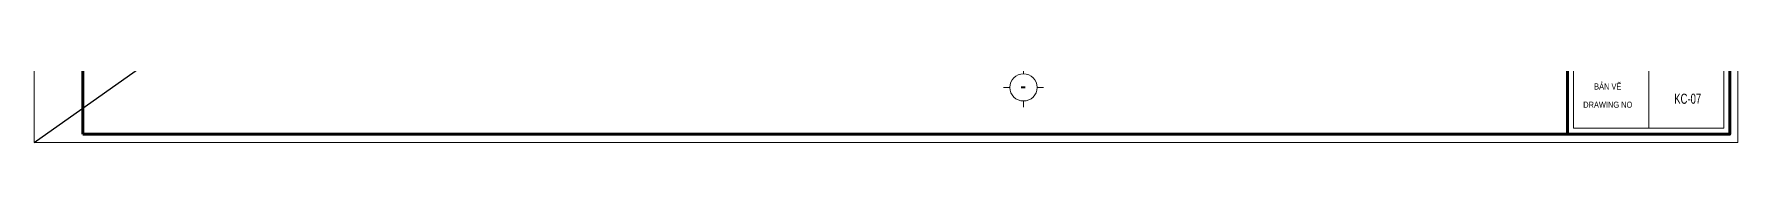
# Model space of a CAD drawing. Header units: millimetres. Extents: x -182770 to 489476, y -561170 to -280028.
# Drawn here: x 73676 to 115676, y -542289 to -540714 of the extents above; entities that cross this region are included whole.
import ezdxf
from ezdxf.enums import TextEntityAlignment as Align

# ---------------------------------------------------------------- set-up
doc = ezdxf.new("R2010")
doc.units = ezdxf.units.MM
doc.header["$MEASUREMENT"] = 0
doc.layers.get('Defpoints').update_dxf_attribs({"color": 1})
doc.layers.add('KCS_Plotter', color=11, linetype='Continuous', plot=False)
for name, color, linetype, lineweight in [('Khungten_LCDI', 7, 'Continuous', 5), ('KICHTHUOC', 8, 'Continuous', 18), ('LC Dim', 8, 'Continuous', 18), ('LC ISO', 153, 'Continuous', 13), ('LC Net manh', 133, 'Continuous', 5), ('LC Net thay', 63, 'Continuous', 25), ('LC Text1', 3, 'Continuous', 20)]:
    doc.layers.add(name, color=color, linetype=linetype, lineweight=lineweight)
doc.styles.add('Khungten', font='VHAVAN.TTF', dxfattribs={"width": 0.9, "height": 5000})
doc.styles.add('LC 1', font='VHAVANB.TTF')
doc.styles.add('Title', font='VHBLACK.TTF', dxfattribs={"width": 0.8})

# ---------------------------------------------------------------- blocks, each defined once
blk = doc.blocks.new('TTRUC')
at = {"layer": 'LC ISO'}
for p, q in [((0, 6.95), (0, 10.13)), ((-6.95, 0), (-10.13, 0)), ((6.95, 0), (10.13, 0)), ((0, -6.95), (0, -10.13))]:
    blk.add_line(p, q, dxfattribs=at)
at = {"layer": 'LC Net manh'}
blk.add_circle((0, 0), 6.95, dxfattribs=at)
blk = doc.blocks.new('fdsg')
at = {"layer": 'KICHTHUOC', "xscale": 19.39036266761832, "yscale": 19.39036266761832, "zscale": 19.39036266761832}
blk.add_blockref('TTRUC', (-597, -6944), dxfattribs=at)
at = {"layer": 'LC Text1', "ltscale": 0.2, "style": 'LC 1', "width": 0.9}
blk.add_text('-', height=150, dxfattribs=at).set_placement((-600.6, -7046.8), align=Align.BOTTOM_CENTER)
blk = doc.blocks.new('lcdi fix')
at = {"layer": 'Defpoints', "lineweight": 0}
blk.add_lwpolyline([(-1200, -14850), (-1200, 14850), (40800, 14850), (40800, -14850)], close=True, dxfattribs=at)
at = {"layer": 'Khungten_LCDI', "color": 5, "lineweight": 60}
blk.add_line((36600, 14650), (36600, -14650), dxfattribs=at)
at = {"layer": 'Khungten_LCDI', "color": 5, "lineweight": 25}
blk.add_line((40600, -14650), (40600, 14650), dxfattribs=at)
at = {"layer": 'Khungten_LCDI', "color": 9, "lineweight": 15}
blk.add_line((38600, -10133), (38600, -14500), dxfattribs=at)
at = {"layer": 'Khungten_LCDI', "color": 5, "lineweight": 60}
blk.add_lwpolyline([(0, -14650), (0, 14650), (40600, 14650), (40600, -14650)], close=True, dxfattribs=at)
at = {"layer": 'Khungten_LCDI', "color": 9, "lineweight": 15}
blk.add_lwpolyline([(36750, -14500), (40450, -14500), (40450, -10133), (36750, -10133)], close=True, dxfattribs=at)
at = {"color": 7, "style": 'Khungten', "width": 0.8}
for s, p in [('b¶n vÏ', (37592, -13544)), ('drawing nO', (37592, -13994))]:
    blk.add_text(s, height=150, dxfattribs=at).set_placement(p, align=Align.CENTER)
for tag, p in [('REVISION', (39499, -10746)), ('NGAYHT', (39546, -11609))]:
    blk.add_attdef(tag, text='', height=200, dxfattribs=at).set_placement(p, align=Align.CENTER)
at = {"layer": 'LC Text1', "color": 3, "style": 'LC 1', "width": 1.834006}
for tag, p, p2 in [('TENBANVE1', (36913, -8886), (40339, -8886)), ('TENBANVE2', (36913, -9562), (40339, -9562))]:
    blk.add_attdef(tag, text='', height=250, dxfattribs=at).set_placement(p, p2, align=Align.FIT)
at = {"layer": 'LC Text1', "style": 'Title', "width": 0.7}
blk.add_attdef('SOBANVE', text='', height=250, dxfattribs=at).set_placement((39562, -13896), align=Align.CENTER)

msp = doc.modelspace()

# ---------------------------------------------------------------- linework, layer by layer
at = {"layer": 'KCS_Plotter', "ltscale": 750}
msp.add_line((73676.1, -542288.8), (115676.1, -512588.8), dxfattribs=at)

# ---------------------------------------------------------------- block references
at = {"layer": 'LC Dim', "xscale": 2.5, "yscale": 2.5, "zscale": 2.5}
msp.add_blockref('fdsg', (99557, -523569.8), dxfattribs=at)
at = {"layer": 'LC Net thay'}
ref = msp.add_blockref('lcdi fix', (74876.1, -527438.8), dxfattribs=at)
ref.add_attrib('SOBANVE', 'KC-07', dxfattribs={"layer": 'LC Text1', "height": 250, "style": 'Title', "width": 0.7}).set_placement((114438.1, -541335), align=Align.CENTER)

doc.saveas('drawing.dxf')
